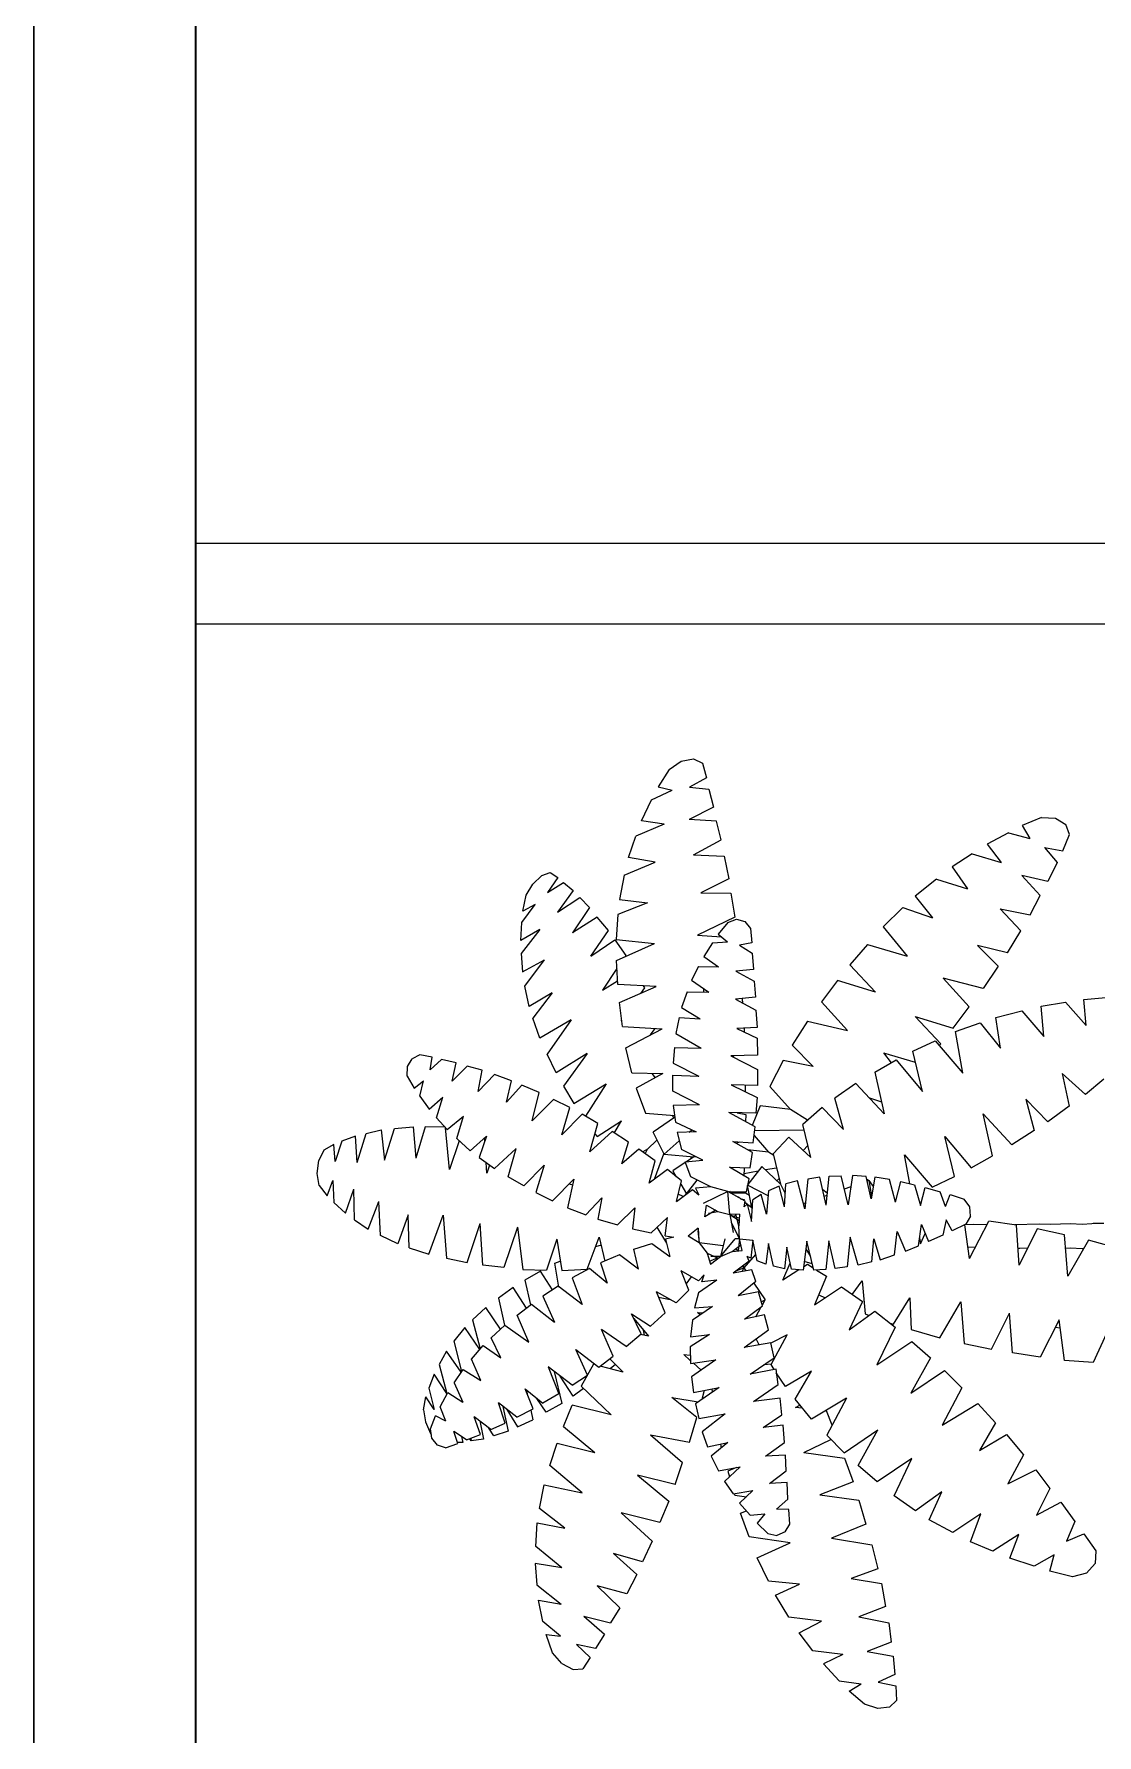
# Model space of a CAD drawing. Header units: inches. Extents: x -0.3 to 32.3, y -27.3 to 12.1.
# Drawn here: x 21.053 to 22.371, y -20.098 to -17.99 of the extents above; entities that cross this region are included whole.
import ezdxf

# ---------------------------------------------------------------- set-up
doc = ezdxf.new("R2010")
doc.units = ezdxf.units.IN
doc.header["$MEASUREMENT"] = 0
doc.layers.add('FUR', color=13, linetype='Continuous')

# ---------------------------------------------------------------- blocks, each defined once
blk = doc.blocks.new('02PTRX27')
at = {"color": 3, "linetype": 'ByBlock'}
for p, q in [((-0.4604, 0.4898), (-0.4477, 0.4923)), ((-0.4477, 0.4923), (-0.4384, 0.4879)), ((-0.4727, 0.4815), (-0.484, 0.4633)), ((-0.4727, 0.4815), (-0.4604, 0.4898)), ((-0.4384, 0.4879), (-0.4342, 0.4727)), ((-0.491, 0.4499), (-0.4695, 0.4599)), ((-0.484, 0.4633), (-0.4695, 0.4599)), ((-0.4342, 0.4727), (-0.4516, 0.4632)), ((-0.4516, 0.4632), (-0.4316, 0.461)), ((-0.4316, 0.461), (-0.4268, 0.4423)), ((-0.5012, 0.4284), (-0.491, 0.4499)), ((-0.4268, 0.4423), (-0.4521, 0.4297)), ((-0.4778, 0.4249), (-0.5071, 0.4124)), ((-0.4778, 0.4249), (-0.5012, 0.4284)), ((-0.4237, 0.4281), (-0.4521, 0.4297)), ((-0.4188, 0.4086), (-0.4237, 0.4281)), ((-0.088, 0.4318), (-0.1081, 0.4234)), ((-0.1081, 0.4234), (-0.1001, 0.4102)), ((-0.088, 0.4318), (-0.0737, 0.431)), ((-0.0737, 0.431), (-0.063, 0.4245)), ((-0.0592, 0.4141), (-0.063, 0.4245)), ((-0.5146, 0.3906), (-0.5071, 0.4124)), ((-0.4474, 0.3933), (-0.4188, 0.4086)), ((-0.1222, 0.4161), (-0.1442, 0.4042)), ((-0.1442, 0.4042), (-0.1299, 0.3852)), ((-0.1222, 0.4161), (-0.1001, 0.4102)), ((-0.0662, 0.3975), (-0.0592, 0.4141)), ((-0.4873, 0.3858), (-0.5146, 0.3906)), ((-0.4474, 0.3933), (-0.4158, 0.3917)), ((-0.4158, 0.3917), (-0.4111, 0.3684)), ((-0.1596, 0.3944), (-0.1805, 0.3808)), ((-0.1596, 0.3944), (-0.1299, 0.3852)), ((-0.0849, 0.4009), (-0.0662, 0.3975)), ((-0.0849, 0.4009), (-0.072, 0.3854)), ((-0.6136, 0.3629), (-0.6042, 0.3718)), ((-0.6042, 0.3718), (-0.5956, 0.3751)), ((-0.5876, 0.3697), (-0.5982, 0.3544)), ((-0.5956, 0.3751), (-0.5876, 0.3697)), ((-0.519, 0.3723), (-0.524, 0.3471)), ((-0.519, 0.3723), (-0.4873, 0.3858)), ((-0.1805, 0.3808), (-0.1644, 0.3582)), ((-0.0893, 0.3511), (-0.1083, 0.3719)), ((-0.0814, 0.3656), (-0.1083, 0.3719)), ((-0.072, 0.3854), (-0.0814, 0.3656)), ((-0.6237, 0.3351), (-0.6204, 0.3514)), ((-0.6204, 0.3514), (-0.6136, 0.3629)), ((-0.5982, 0.3544), (-0.5819, 0.3647)), ((-0.572, 0.3563), (-0.5879, 0.334)), ((-0.5819, 0.3647), (-0.572, 0.3563)), ((-0.4111, 0.3684), (-0.44, 0.3541)), ((-0.44, 0.3541), (-0.4089, 0.3535)), ((-0.4089, 0.3535), (-0.405, 0.3289)), ((-0.1966, 0.3682), (-0.2186, 0.3505)), ((-0.1966, 0.3682), (-0.1644, 0.3582)), ((-0.6248, 0.3235), (-0.6112, 0.342)), ((-0.6112, 0.342), (-0.6237, 0.3351)), ((-0.5879, 0.334), (-0.565, 0.3491)), ((-0.5549, 0.3389), (-0.5724, 0.3125)), ((-0.565, 0.3491), (-0.5549, 0.3389)), ((-0.495, 0.3438), (-0.5256, 0.3316)), ((-0.524, 0.3471), (-0.495, 0.3438)), ((-0.2313, 0.3387), (-0.2516, 0.3188)), ((-0.2313, 0.3387), (-0.2007, 0.3282)), ((-0.2186, 0.3505), (-0.2007, 0.3282)), ((-0.1309, 0.3376), (-0.1096, 0.3147)), ((-0.1309, 0.3376), (-0.0997, 0.3311)), ((-0.0997, 0.3311), (-0.0893, 0.3511)), ((-0.6259, 0.3046), (-0.6248, 0.3235)), ((-0.5469, 0.329), (-0.5724, 0.3125)), ((-0.5355, 0.3151), (-0.5469, 0.329)), ((-0.5256, 0.3316), (-0.5274, 0.3059)), ((-0.405, 0.3289), (-0.4435, 0.3101)), ((-0.4122, 0.3234), (-0.4219, 0.3114)), ((-0.4122, 0.3234), (-0.4032, 0.3267)), ((-0.4032, 0.3267), (-0.3944, 0.3244)), ((-0.3944, 0.3244), (-0.3887, 0.3172)), ((-0.3887, 0.3172), (-0.3874, 0.3023)), ((-0.2516, 0.3188), (-0.2269, 0.2887)), ((-0.6064, 0.3162), (-0.6259, 0.3046)), ((-0.6064, 0.3162), (-0.6255, 0.2912)), ((-0.5537, 0.2887), (-0.5355, 0.3151)), ((-0.5537, 0.2887), (-0.5289, 0.3054)), ((-0.5289, 0.3054), (-0.5176, 0.2891)), ((-0.5274, 0.3059), (-0.4879, 0.3018)), ((-0.5271, 0.2841), (-0.4879, 0.3018)), ((-0.4435, 0.3101), (-0.4186, 0.3084)), ((-0.4279, 0.3024), (-0.4369, 0.2883)), ((-0.4279, 0.3024), (-0.4125, 0.3032)), ((-0.4219, 0.3114), (-0.4125, 0.3032)), ((-0.3874, 0.3023), (-0.4001, 0.3)), ((-0.4001, 0.3), (-0.3871, 0.2915)), ((-0.2679, 0.3007), (-0.2859, 0.2797)), ((-0.2679, 0.3007), (-0.2269, 0.2887)), ((-0.1543, 0.2997), (-0.1327, 0.2782)), ((-0.1233, 0.292), (-0.1543, 0.2997)), ((-0.1233, 0.292), (-0.1096, 0.3147)), ((-0.6255, 0.2912), (-0.6242, 0.2725)), ((-0.6242, 0.2725), (-0.6013, 0.2849)), ((-0.6216, 0.2576), (-0.6013, 0.2849)), ((-0.5256, 0.2593), (-0.5271, 0.2841)), ((-0.5176, 0.2891), (-0.5183, 0.288)), ((-0.4369, 0.2883), (-0.4217, 0.2777)), ((-0.3871, 0.2915), (-0.3856, 0.2747)), ((-0.5267, 0.2758), (-0.5417, 0.2535)), ((-0.4424, 0.2778), (-0.4496, 0.2638)), ((-0.4496, 0.2638), (-0.4316, 0.2513)), ((-0.4424, 0.2778), (-0.4217, 0.2777)), ((-0.3856, 0.2747), (-0.4039, 0.2729)), ((-0.4039, 0.2729), (-0.3849, 0.2626)), ((-0.2859, 0.2797), (-0.2597, 0.2514)), ((-0.1627, 0.2361), (-0.1895, 0.2657)), ((-0.1483, 0.2552), (-0.1895, 0.2657)), ((-0.1327, 0.2782), (-0.1483, 0.2552)), ((-0.6174, 0.2367), (-0.6216, 0.2576)), ((-0.5934, 0.2506), (-0.6174, 0.2367)), ((-0.5934, 0.2506), (-0.6134, 0.2244)), ((-0.5417, 0.2535), (-0.526, 0.2632)), ((-0.486, 0.2572), (-0.5256, 0.2593)), ((-0.524, 0.2406), (-0.486, 0.2572)), ((-0.502, 0.2501), (-0.4979, 0.2558)), ((-0.4979, 0.2558), (-0.4992, 0.2578)), ((-0.4541, 0.2517), (-0.4598, 0.2354)), ((-0.4541, 0.2517), (-0.4316, 0.2513)), ((-0.4367, 0.2513), (-0.4369, 0.2549)), ((-0.3836, 0.2462), (-0.4041, 0.244)), ((-0.3849, 0.2626), (-0.3836, 0.2462)), ((-0.2989, 0.2634), (-0.3154, 0.2414)), ((-0.2597, 0.2514), (-0.2989, 0.2634)), ((-0.0445, 0.2439), (-0.018, 0.2463)), ((-0.521, 0.216), (-0.524, 0.2406)), ((-0.4598, 0.2354), (-0.4408, 0.224)), ((-0.4041, 0.244), (-0.383, 0.2329)), ((-0.3966, 0.2398), (-0.3968, 0.2447)), ((-0.383, 0.2329), (-0.3819, 0.2148)), ((-0.3154, 0.2414), (-0.2886, 0.2117)), ((-0.1792, 0.2141), (-0.1627, 0.2361)), ((-0.1354, 0.2253), (-0.1085, 0.2321)), ((-0.1085, 0.2321), (-0.0858, 0.2056)), ((-0.0883, 0.237), (-0.0634, 0.2409)), ((-0.0858, 0.2056), (-0.0883, 0.237)), ((-0.042, 0.2169), (-0.0634, 0.2409)), ((-0.042, 0.2169), (-0.0445, 0.2439)), ((-0.6064, 0.204), (-0.6134, 0.2244)), ((-0.5738, 0.2227), (-0.6064, 0.204)), ((-0.5738, 0.2227), (-0.5987, 0.1873)), ((-0.522, 0.2224), (-0.5221, 0.222)), ((-0.5221, 0.222), (-0.522, 0.2221)), ((-0.5221, 0.222), (-0.5218, 0.2209)), ((-0.522, 0.2221), (-0.522, 0.2224)), ((-0.521, 0.216), (-0.48, 0.2134)), ((-0.5174, 0.194), (-0.48, 0.2134)), ((-0.4921, 0.2072), (-0.4873, 0.2138)), ((-0.4624, 0.2252), (-0.4659, 0.2086)), ((-0.4624, 0.2252), (-0.4408, 0.224)), ((-0.3819, 0.2148), (-0.4028, 0.2139)), ((-0.4028, 0.2139), (-0.3819, 0.2038)), ((-0.3949, 0.21), (-0.3949, 0.2142)), ((-0.3299, 0.2214), (-0.3455, 0.1965)), ((-0.3299, 0.2214), (-0.2886, 0.2117)), ((-0.2185, 0.2262), (-0.1922, 0.1979)), ((-0.2185, 0.2262), (-0.1792, 0.2141)), ((-0.177, 0.2106), (-0.1514, 0.2198)), ((-0.1514, 0.2198), (-0.1305, 0.1934)), ((-0.1305, 0.1934), (-0.1354, 0.2253)), ((-0.5111, 0.1682), (-0.5174, 0.194)), ((-0.4673, 0.1941), (-0.4686, 0.178)), ((-0.4673, 0.1941), (-0.4395, 0.1935)), ((-0.4659, 0.2086), (-0.4395, 0.1935)), ((-0.3819, 0.2038), (-0.3814, 0.1862)), ((-0.324, 0.1745), (-0.3455, 0.1965)), ((-0.221, 0.1904), (-0.1979, 0.2012)), ((-0.1979, 0.2012), (-0.1693, 0.1678)), ((-0.1922, 0.1979), (-0.1937, 0.1962)), ((-0.1693, 0.1678), (-0.177, 0.2106)), ((-0.743, 0.1745), (-0.7382, 0.1827)), ((-0.7303, 0.1867), (-0.7382, 0.1827)), ((-0.7175, 0.1844), (-0.7303, 0.1867)), ((-0.7195, 0.1713), (-0.7175, 0.1844)), ((-0.708, 0.1819), (-0.7195, 0.1713)), ((-0.6926, 0.1784), (-0.708, 0.1819)), ((-0.6968, 0.1594), (-0.6926, 0.1784)), ((-0.5894, 0.1682), (-0.5987, 0.1873)), ((-0.5575, 0.1882), (-0.5894, 0.1682)), ((-0.5575, 0.1882), (-0.5819, 0.1543)), ((-0.4686, 0.178), (-0.442, 0.1648)), ((-0.3814, 0.1862), (-0.4089, 0.1855)), ((-0.4089, 0.1855), (-0.3816, 0.1714)), ((-0.4054, 0.1855), (-0.4074, 0.1846)), ((-0.355, 0.1808), (-0.3687, 0.1541)), ((-0.324, 0.1745), (-0.355, 0.1808)), ((-0.2604, 0.1689), (-0.2381, 0.1814)), ((-0.2513, 0.1888), (-0.2432, 0.1785)), ((-0.2513, 0.1888), (-0.2185, 0.1791)), ((-0.2381, 0.1814), (-0.2111, 0.1489)), ((-0.2111, 0.1489), (-0.221, 0.1904)), ((-0.7433, 0.1647), (-0.743, 0.1745)), ((-0.7433, 0.1647), (-0.7362, 0.1524)), ((-0.7362, 0.1524), (-0.7263, 0.1597)), ((-0.7303, 0.1439), (-0.7263, 0.1597)), ((-0.6814, 0.1751), (-0.6968, 0.1594)), ((-0.6658, 0.1707), (-0.6814, 0.1751)), ((-0.67, 0.1488), (-0.6658, 0.1707)), ((-0.6532, 0.1662), (-0.67, 0.1488)), ((-0.6356, 0.1599), (-0.6532, 0.1662)), ((-0.6407, 0.1379), (-0.6356, 0.1599)), ((-0.5111, 0.1682), (-0.4792, 0.1673)), ((-0.4792, 0.1673), (-0.5066, 0.1521)), ((-0.4869, 0.163), (-0.4904, 0.1675)), ((-0.469, 0.1492), (-0.469, 0.1657)), ((-0.469, 0.1657), (-0.442, 0.1648)), ((-0.4426, 0.1648), (-0.4424, 0.1648)), ((-0.3816, 0.1714), (-0.3816, 0.1549)), ((-0.2604, 0.1689), (-0.2505, 0.1257)), ((-0.0427, 0.1456), (-0.0667, 0.1675)), ((-0.0667, 0.1675), (-0.0594, 0.1338)), ((-0.0236, 0.1614), (-0.0427, 0.1456)), ((-0.7303, 0.1439), (-0.7206, 0.1306)), ((-0.7206, 0.1306), (-0.7065, 0.143)), ((-0.7129, 0.1216), (-0.7065, 0.143)), ((-0.6248, 0.1554), (-0.6407, 0.1379)), ((-0.607, 0.1478), (-0.6248, 0.1554)), ((-0.6141, 0.1185), (-0.607, 0.1478)), ((-0.5819, 0.1543), (-0.5713, 0.1365)), ((-0.5713, 0.1365), (-0.5379, 0.1568)), ((-0.5379, 0.1568), (-0.5592, 0.1234)), ((-0.5066, 0.1521), (-0.497, 0.1263)), ((-0.4415, 0.1351), (-0.469, 0.1492)), ((-0.4085, 0.1558), (-0.3819, 0.1426)), ((-0.3816, 0.1549), (-0.4085, 0.1558)), ((-0.3938, 0.1484), (-0.3938, 0.1553)), ((-0.3819, 0.1426), (-0.383, 0.1265)), ((-0.3475, 0.1301), (-0.3687, 0.1541)), ((-0.2799, 0.1572), (-0.3015, 0.142)), ((-0.2927, 0.1094), (-0.3015, 0.142)), ((-0.2505, 0.1257), (-0.2799, 0.1572)), ((-0.2659, 0.1421), (-0.2535, 0.1381)), ((-0.0816, 0.1175), (-0.1043, 0.141)), ((-0.1043, 0.141), (-0.0958, 0.1085)), ((-0.7019, 0.1094), (-0.6851, 0.1233)), ((-0.692, 0.1001), (-0.6851, 0.1233)), ((-0.5921, 0.1405), (-0.6141, 0.1185)), ((-0.5753, 0.1322), (-0.5921, 0.1405)), ((-0.5835, 0.104), (-0.5753, 0.1322)), ((-0.5626, 0.1255), (-0.5835, 0.104)), ((-0.5463, 0.1159), (-0.5626, 0.1255)), ((-0.497, 0.1263), (-0.4672, 0.124)), ((-0.4679, 0.1212), (-0.4692, 0.1243)), ((-0.4415, 0.1351), (-0.4684, 0.1345)), ((-0.4684, 0.1345), (-0.4662, 0.1172)), ((-0.3839, 0.1122), (-0.4111, 0.1271)), ((-0.383, 0.1265), (-0.4111, 0.1271)), ((-0.4026, 0.1268), (-0.3935, 0.125)), ((-0.3935, 0.125), (-0.3938, 0.1175)), ((-0.3786, 0.1339), (-0.3871, 0.1137)), ((-0.3475, 0.1301), (-0.3786, 0.1339)), ((-0.3299, 0.1191), (-0.3475, 0.1301)), ((-0.3147, 0.1323), (-0.3346, 0.1148)), ((-0.3147, 0.1323), (-0.2927, 0.1094)), ((-0.1186, 0.0937), (-0.1483, 0.1256)), ((-0.1386, 0.0825), (-0.1483, 0.1256)), ((-0.0594, 0.1338), (-0.0816, 0.1175)), ((-0.7948, 0.0755), (-0.7857, 0.1054)), ((-0.7857, 0.1054), (-0.7701, 0.1091)), ((-0.7701, 0.1091), (-0.7668, 0.0778)), ((-0.7668, 0.0778), (-0.7565, 0.1106)), ((-0.7565, 0.1106), (-0.7371, 0.1124)), ((-0.7371, 0.1124), (-0.7344, 0.0801)), ((-0.7246, 0.1123), (-0.7344, 0.0801)), ((-0.7043, 0.1118), (-0.7246, 0.1123)), ((-0.7129, 0.1216), (-0.7019, 0.1094)), ((-0.6997, 0.0683), (-0.7036, 0.1111)), ((-0.5546, 0.0865), (-0.5463, 0.1159)), ((-0.5315, 0.1074), (-0.5546, 0.0865)), ((-0.5472, 0.1024), (-0.522, 0.1186)), ((-0.5146, 0.0964), (-0.5315, 0.1074)), ((-0.5295, 0.1059), (-0.522, 0.1186)), ((-0.467, 0.1218), (-0.4893, 0.1069)), ((-0.4778, 0.0841), (-0.4893, 0.1069)), ((-0.4662, 0.1172), (-0.4448, 0.1072)), ((-0.4448, 0.1072), (-0.4644, 0.1064)), ((-0.4644, 0.1064), (-0.46, 0.0889)), ((-0.4519, 0.1068), (-0.4494, 0.1091)), ((-0.3858, 0.0958), (-0.3839, 0.1122)), ((-0.3845, 0.1085), (-0.3334, 0.1091)), ((-0.3264, 0.0808), (-0.3346, 0.1148)), ((-0.0958, 0.1085), (-0.1186, 0.0937)), ((-0.8295, 0.0882), (-0.8346, 0.0776)), ((-0.819, 0.0942), (-0.8295, 0.0882)), ((-0.8176, 0.0764), (-0.819, 0.0942)), ((-0.8108, 0.0975), (-0.8176, 0.0764)), ((-0.7967, 0.1028), (-0.8108, 0.0975)), ((-0.7948, 0.0755), (-0.7967, 0.1028)), ((-0.6895, 0.0977), (-0.6997, 0.0683)), ((-0.6781, 0.0875), (-0.692, 0.1001)), ((-0.6614, 0.1026), (-0.6781, 0.0875)), ((-0.6614, 0.1026), (-0.6688, 0.0805)), ((-0.6631, 0.0976), (-0.6633, 0.1009)), ((-0.6532, 0.0693), (-0.6308, 0.09)), ((-0.6391, 0.0606), (-0.6308, 0.09)), ((-0.5494, 0.1051), (-0.5472, 0.1024)), ((-0.5216, 0.0742), (-0.5146, 0.0964)), ((-0.504, 0.0894), (-0.5216, 0.0742)), ((-0.4871, 0.0772), (-0.504, 0.0894)), ((-0.495, 0.0892), (-0.5, 0.0864)), ((-0.4974, 0.0845), (-0.495, 0.0892)), ((-0.495, 0.0892), (-0.4853, 0.0986)), ((-0.4624, 0.0977), (-0.4778, 0.0841)), ((-0.4378, 0.078), (-0.46, 0.0889)), ((-0.3865, 0.0858), (-0.407, 0.0971)), ((-0.407, 0.0971), (-0.3858, 0.0958)), ((-0.4004, 0.0966), (-0.4036, 0.0951)), ((-0.3702, 0.086), (-0.3918, 0.0886)), ((-0.385, 0.1035), (-0.3702, 0.086)), ((-0.3651, 0.0844), (-0.3489, 0.1018)), ((-0.3489, 0.1018), (-0.3264, 0.0808)), ((-0.3295, 0.0929), (-0.3341, 0.0878)), ((-0.1879, 0.1024), (-0.1607, 0.0699)), ((-0.178, 0.061), (-0.1879, 0.1024)), ((-0.8363, 0.064), (-0.8346, 0.0776)), ((-0.6688, 0.0805), (-0.6532, 0.0693)), ((-0.6611, 0.0645), (-0.6618, 0.0754)), ((-0.6583, 0.0728), (-0.6611, 0.0645)), ((-0.6019, 0.0727), (-0.6227, 0.0512)), ((-0.6019, 0.0727), (-0.6103, 0.0445)), ((-0.4932, 0.0541), (-0.4871, 0.0772)), ((-0.4877, 0.0583), (-0.4781, 0.0844)), ((-0.4778, 0.0841), (-0.4472, 0.0812)), ((-0.4562, 0.0753), (-0.4688, 0.0667)), ((-0.4563, 0.0761), (-0.4378, 0.078)), ((-0.4503, 0.0605), (-0.4563, 0.0761)), ((-0.4472, 0.0812), (-0.4547, 0.0762)), ((-0.4505, 0.0815), (-0.4496, 0.0795)), ((-0.4472, 0.0812), (-0.4453, 0.0815)), ((-0.4103, 0.0706), (-0.3889, 0.07)), ((-0.3902, 0.0585), (-0.4103, 0.0706)), ((-0.3768, 0.0715), (-0.3913, 0.0529)), ((-0.3889, 0.07), (-0.3865, 0.0858)), ((-0.3577, 0.053), (-0.3768, 0.0715)), ((-0.3647, 0.0826), (-0.3702, 0.086)), ((-0.3651, 0.0844), (-0.3577, 0.053)), ((-0.2295, 0.0834), (-0.201, 0.05)), ((-0.224, 0.0535), (-0.2295, 0.0834)), ((-0.1607, 0.0699), (-0.1386, 0.0825)), ((-0.8342, 0.0517), (-0.8363, 0.064)), ((-0.826, 0.0409), (-0.8201, 0.0569)), ((-0.8201, 0.0569), (-0.8192, 0.0341)), ((-0.6227, 0.0512), (-0.6391, 0.0606)), ((-0.5713, 0.0582), (-0.5932, 0.036)), ((-0.5713, 0.0582), (-0.5777, 0.0288)), ((-0.576, 0.0534), (-0.5725, 0.0523)), ((-0.4745, 0.0683), (-0.4932, 0.0541)), ((-0.4598, 0.0564), (-0.4745, 0.0683)), ((-0.4688, 0.0667), (-0.4653, 0.0608)), ((-0.4655, 0.061), (-0.4655, 0.061)), ((-0.465, 0.0352), (-0.4598, 0.0564)), ((-0.4607, 0.053), (-0.4547, 0.0431)), ((-0.4547, 0.0431), (-0.4439, 0.0572)), ((-0.4298, 0.0503), (-0.4503, 0.0605)), ((-0.3951, 0.0613), (-0.3948, 0.0701)), ((-0.3951, 0.064), (-0.3807, 0.0667)), ((-0.3927, 0.0452), (-0.3902, 0.0585)), ((-0.3733, 0.0681), (-0.3618, 0.0701)), ((-0.3592, 0.0591), (-0.3614, 0.0564)), ((-0.3577, 0.053), (-0.353, 0.0433)), ((-0.3537, 0.0297), (-0.3522, 0.0533)), ((-0.3401, 0.0567), (-0.3522, 0.0533)), ((-0.3326, 0.0276), (-0.3401, 0.0567)), ((-0.3295, 0.0584), (-0.3326, 0.0276)), ((-0.3171, 0.0602), (-0.3295, 0.0584)), ((-0.3105, 0.0315), (-0.3171, 0.0602)), ((-0.3105, 0.0315), (-0.3075, 0.0612)), ((-0.3075, 0.0612), (-0.2951, 0.0617)), ((-0.2879, 0.0319), (-0.2951, 0.0617)), ((-0.2833, 0.0619), (-0.2879, 0.0319)), ((-0.2692, 0.061), (-0.2833, 0.0619)), ((-0.2641, 0.038), (-0.2692, 0.061)), ((-0.2689, 0.0586), (-0.2665, 0.0568)), ((-0.2665, 0.0568), (-0.2683, 0.0562)), ((-0.2665, 0.0568), (-0.2619, 0.0508)), ((-0.2665, 0.0568), (-0.2637, 0.0406)), ((-0.2602, 0.0604), (-0.2641, 0.038)), ((-0.245, 0.0579), (-0.2602, 0.0604)), ((-0.2388, 0.0345), (-0.245, 0.0579)), ((-0.2388, 0.0345), (-0.2335, 0.056)), ((-0.2335, 0.056), (-0.2194, 0.0524)), ((-0.201, 0.05), (-0.178, 0.061)), ((-0.8342, 0.0517), (-0.826, 0.0409)), ((-0.8071, 0.0231), (-0.7985, 0.048)), ((-0.7976, 0.0161), (-0.7985, 0.048)), ((-0.7837, 0.0066), (-0.7725, 0.0352)), ((-0.771, 0.0002), (-0.7725, 0.0352)), ((-0.6103, 0.0445), (-0.5932, 0.036)), ((-0.5586, 0.0215), (-0.5423, 0.0389)), ((-0.5423, 0.0389), (-0.5465, 0.017)), ((-0.465, 0.0352), (-0.4486, 0.0477)), ((-0.4582, 0.0403), (-0.4633, 0.0426)), ((-0.4554, 0.0425), (-0.4551, 0.0436)), ((-0.4547, 0.0431), (-0.4547, 0.043)), ((-0.4486, 0.0477), (-0.442, 0.042)), ((-0.4298, 0.0503), (-0.4455, 0.049)), ((-0.4455, 0.049), (-0.442, 0.042)), ((-0.412, 0.0456), (-0.4375, 0.0332)), ((-0.412, 0.0456), (-0.4298, 0.0503)), ((-0.412, 0.0456), (-0.3927, 0.0452)), ((-0.3942, 0.0354), (-0.412, 0.0456)), ((-0.41, 0.0217), (-0.412, 0.0456)), ((-0.4098, 0.0455), (-0.4109, 0.0448)), ((-0.4096, 0.0441), (-0.3938, 0.0442)), ((-0.401, 0.0401), (-0.4014, 0.0395)), ((-0.3979, 0.0374), (-0.401, 0.0401)), ((-0.3995, 0.0384), (-0.3953, 0.0371)), ((-0.3953, 0.0371), (-0.3955, 0.036)), ((-0.3953, 0.0297), (-0.3942, 0.0354)), ((-0.3938, 0.0442), (-0.3946, 0.0452)), ((-0.3938, 0.0442), (-0.3898, 0.0417)), ((-0.3874, 0.0291), (-0.3916, 0.0516)), ((-0.3915, 0.0522), (-0.3706, 0.0413)), ((-0.3876, 0.0147), (-0.3861, 0.0368)), ((-0.3775, 0.0425), (-0.3861, 0.0368)), ((-0.372, 0.022), (-0.3775, 0.0425)), ((-0.37, 0.0462), (-0.372, 0.022)), ((-0.3592, 0.0511), (-0.37, 0.0462)), ((-0.3537, 0.0297), (-0.3592, 0.0511)), ((-0.3094, 0.0439), (-0.3141, 0.0474)), ((-0.3127, 0.0407), (-0.3095, 0.0419)), ((-0.2852, 0.0503), (-0.2919, 0.048)), ((-0.2194, 0.0524), (-0.2131, 0.031)), ((-0.2131, 0.031), (-0.2084, 0.0498)), ((-0.2084, 0.0498), (-0.1928, 0.0453)), ((-0.1873, 0.0301), (-0.1928, 0.0453)), ((-0.1873, 0.0301), (-0.1825, 0.0424)), ((-0.1825, 0.0424), (-0.1681, 0.0375)), ((-0.1622, 0.0297), (-0.1681, 0.0375)), ((-0.8192, 0.0341), (-0.8071, 0.0231)), ((-0.7421, 0.0213), (-0.7531, -0.0084)), ((-0.7411, -0.0126), (-0.7421, 0.0213)), ((-0.721, -0.0193), (-0.706, 0.021)), ((-0.706, 0.021), (-0.7028, -0.0235)), ((-0.5777, 0.0288), (-0.5586, 0.0215)), ((-0.526, 0.0111), (-0.5082, 0.0286)), ((-0.5082, 0.0286), (-0.5106, 0.0068)), ((-0.4912, 0.0029), (-0.4745, 0.0187)), ((-0.4767, -0.0001), (-0.4745, 0.0187)), ((-0.4358, 0.0193), (-0.434, 0.0313)), ((-0.4246, 0.0261), (-0.4358, 0.0193)), ((-0.434, 0.0313), (-0.4224, 0.025)), ((-0.4321, 0.0232), (-0.4224, 0.025)), ((-0.4321, 0.0232), (-0.4314, 0.022)), ((-0.4224, 0.025), (-0.41, 0.0217)), ((-0.3999, 0.0221), (-0.41, 0.0217)), ((-0.41, 0.0217), (-0.4004, 0.0156)), ((-0.41, 0.0217), (-0.4065, 0.0031)), ((-0.4085, 0.0208), (-0.4089, 0.0217)), ((-0.4054, 0.0198), (-0.4085, 0.0206)), ((-0.4037, 0.0217), (-0.4059, 0.0191)), ((-0.4008, 0.01), (-0.4037, 0.0217)), ((-0.4032, 0.0191), (-0.4003, 0.0182)), ((-0.3999, 0.0221), (-0.4008, 0.01)), ((-0.392, 0.0326), (-0.3953, 0.0297)), ((-0.3944, 0.0346), (-0.3874, 0.0291)), ((-0.392, 0.0326), (-0.3876, 0.0147)), ((-0.3894, 0.0305), (-0.388, 0.0312)), ((-0.3874, 0.0291), (-0.3869, 0.0276)), ((-0.3535, 0.0326), (-0.3546, 0.0331)), ((-0.3321, 0.0335), (-0.3341, 0.0327)), ((-0.1615, 0.0202), (-0.1664, 0.0117)), ((-0.1615, 0.0202), (-0.1622, 0.0297)), ((-0.7976, 0.0161), (-0.7837, 0.0066)), ((-0.7531, -0.0084), (-0.771, 0.0002)), ((-0.6814, -0.0279), (-0.6678, 0.0123)), ((-0.6653, -0.0304), (-0.6678, 0.0123)), ((-0.6292, 0.0086), (-0.6436, -0.033)), ((-0.6292, 0.0086), (-0.6237, -0.0351)), ((-0.5465, 0.017), (-0.526, 0.0111)), ((-0.5106, 0.0068), (-0.4912, 0.0029)), ((-0.4853, 0.0086), (-0.4754, -0.0079)), ((-0.4426, 0.0078), (-0.4529, -0.0006)), ((-0.4435, 0.0071), (-0.4426, 0.0062)), ((-0.4426, 0.0049), (-0.443, 0.0049)), ((-0.443, 0.0049), (-0.4417, -0.0076)), ((-0.4426, 0.0078), (-0.4422, -0.005)), ((-0.4085, 0.0136), (-0.3999, -0.0035)), ((-0.3999, -0.0035), (-0.4008, 0.01)), ((-0.2399, -0.0199), (-0.237, 0.0043)), ((-0.237, 0.0043), (-0.2287, -0.0162)), ((-0.2152, -0.0105), (-0.2119, 0.0116)), ((-0.213, -0.0086), (-0.2082, 0.002)), ((-0.2119, 0.0116), (-0.2047, -0.0062)), ((-0.1899, 0.0005), (-0.2047, -0.0062)), ((-0.1864, 0.0164), (-0.1899, 0.0005)), ((-0.1802, 0.0049), (-0.1864, 0.0164)), ((-0.1664, 0.0117), (-0.1802, 0.0049)), ((-0.1624, -0.0236), (-0.1673, 0.0112)), ((-0.1624, -0.0236), (-0.1426, 0.015)), ((-0.114, 0.0108), (-0.1426, 0.015)), ((-0.1112, -0.0305), (-0.114, 0.0108)), ((-0.0926, 0.0068), (-0.1112, -0.0305)), ((-0.0643, 0.0009), (-0.0926, 0.0068)), ((-0.0608, -0.042), (-0.0643, 0.0009)), ((-0.7411, -0.0126), (-0.721, -0.0193)), ((-0.5888, -0.0037), (-0.5993, -0.0357)), ((-0.5888, -0.0037), (-0.5835, -0.036)), ((-0.5573, -0.0346), (-0.5449, -0.0018)), ((-0.543, -0.0099), (-0.5487, -0.0117)), ((-0.5449, -0.0018), (-0.539, -0.0263)), ((-0.5091, -0.0141), (-0.4906, -0.0081)), ((-0.5042, -0.0348), (-0.5091, -0.0141)), ((-0.4906, -0.0081), (-0.4719, -0.0215)), ((-0.4767, -0.0001), (-0.4677, -0.0015)), ((-0.4677, -0.0015), (-0.4763, -0.0037)), ((-0.4763, -0.0037), (-0.4719, -0.0215)), ((-0.4417, -0.0076), (-0.4529, -0.0006)), ((-0.4422, -0.005), (-0.442, -0.0051)), ((-0.4417, -0.0076), (-0.4334, -0.018)), ((-0.4169, -0.0105), (-0.4417, -0.0076)), ((-0.4153, -0.0033), (-0.4195, -0.0217)), ((-0.4195, -0.0217), (-0.4045, -0.0034)), ((-0.4195, -0.0217), (-0.4076, -0.0166)), ((-0.4076, -0.0166), (-0.3986, -0.0094)), ((-0.4076, -0.0166), (-0.3973, -0.0154)), ((-0.4069, -0.016), (-0.4065, -0.0165)), ((-0.3999, -0.0035), (-0.4045, -0.0034)), ((-0.4015, -0.0159), (-0.4041, -0.0138)), ((-0.4014, -0.0159), (-0.4015, -0.0159)), ((-0.3999, -0.0035), (-0.4014, -0.0159)), ((-0.3999, -0.0035), (-0.3863, -0.0046)), ((-0.3973, -0.0154), (-0.3999, -0.0035)), ((-0.3863, -0.0046), (-0.3883, -0.0235)), ((-0.3819, -0.0261), (-0.3863, -0.0046)), ((-0.37, -0.0082), (-0.3728, -0.0297)), ((-0.3695, -0.0115), (-0.3706, -0.0122)), ((-0.3649, -0.0316), (-0.37, -0.0082)), ((-0.351, -0.0119), (-0.3537, -0.0342)), ((-0.35, -0.0167), (-0.3515, -0.0159)), ((-0.3464, -0.0348), (-0.351, -0.0119)), ((-0.3304, -0.0057), (-0.3341, -0.0358)), ((-0.3315, -0.0137), (-0.3268, -0.0217)), ((-0.3233, -0.0356), (-0.3304, -0.0057)), ((-0.3079, -0.0053), (-0.3108, -0.0351)), ((-0.3013, -0.0341), (-0.3079, -0.0053)), ((-0.2857, -0.0015), (-0.2888, -0.0323)), ((-0.2773, -0.0304), (-0.2857, -0.0015)), ((-0.2635, -0.0271), (-0.2613, -0.0034)), ((-0.2613, -0.0034), (-0.2546, -0.0249)), ((-0.2287, -0.0162), (-0.2152, -0.0105)), ((-0.2141, -0.0024), (-0.213, -0.0086)), ((-0.0396, -0.0046), (-0.0608, -0.042)), ((-0.011, -0.0127), (-0.0396, -0.0046)), ((-0.7028, -0.0235), (-0.6814, -0.0279)), ((-0.6436, -0.033), (-0.6653, -0.0304)), ((-0.6237, -0.0351), (-0.5993, -0.0357)), ((-0.5907, -0.0286), (-0.5852, -0.0263)), ((-0.5865, -0.0533), (-0.5907, -0.0286)), ((-0.5835, -0.036), (-0.5573, -0.0346)), ((-0.5549, -0.034), (-0.5729, -0.0435)), ((-0.5366, -0.049), (-0.5549, -0.034)), ((-0.524, -0.02), (-0.5436, -0.0281)), ((-0.5436, -0.0281), (-0.5366, -0.049)), ((-0.5042, -0.0348), (-0.524, -0.02)), ((-0.4334, -0.018), (-0.4301, -0.0294)), ((-0.4334, -0.018), (-0.4219, -0.0235)), ((-0.4332, -0.0191), (-0.4327, -0.0183)), ((-0.431, -0.0263), (-0.4226, -0.0231)), ((-0.4301, -0.0294), (-0.4195, -0.0217)), ((-0.4292, -0.0216), (-0.4287, -0.0203)), ((-0.4195, -0.0217), (-0.4292, -0.0216)), ((-0.39, -0.0265), (-0.4065, -0.0389)), ((-0.4028, -0.036), (-0.3957, -0.0332)), ((-0.3957, -0.0332), (-0.3977, -0.0373)), ((-0.3968, -0.0316), (-0.3957, -0.0332)), ((-0.3834, -0.0195), (-0.3957, -0.0332)), ((-0.3957, -0.0332), (-0.3957, -0.0308)), ((-0.3957, -0.0332), (-0.3935, -0.0365)), ((-0.39, -0.0265), (-0.392, -0.0215)), ((-0.3883, -0.0235), (-0.392, -0.0215)), ((-0.3728, -0.0297), (-0.3819, -0.0261)), ((-0.3537, -0.0342), (-0.3649, -0.0316)), ((-0.3554, -0.0462), (-0.3477, -0.0286)), ((-0.3341, -0.0358), (-0.3464, -0.0348)), ((-0.3337, -0.0321), (-0.3299, -0.0296)), ((-0.3249, -0.0292), (-0.3332, -0.0269)), ((-0.3299, -0.0296), (-0.3238, -0.0334)), ((-0.324, -0.0332), (-0.324, -0.0334)), ((-0.3108, -0.0351), (-0.3233, -0.0356)), ((-0.2888, -0.0323), (-0.3013, -0.0341)), ((-0.2635, -0.0271), (-0.2773, -0.0304)), ((-0.2546, -0.0249), (-0.2399, -0.0199)), ((-0.6057, -0.0368), (-0.6218, -0.0461)), ((-0.6218, -0.0461), (-0.616, -0.0717)), ((-0.5931, -0.0561), (-0.6057, -0.0368)), ((-0.5874, -0.0524), (-0.6031, -0.0627)), ((-0.5626, -0.0712), (-0.5874, -0.0524)), ((-0.5729, -0.0435), (-0.5626, -0.0712)), ((-0.4525, -0.0564), (-0.4602, -0.0364)), ((-0.4424, -0.0468), (-0.4602, -0.0364)), ((-0.4551, -0.0501), (-0.4497, -0.0426)), ((-0.4365, -0.0407), (-0.4424, -0.0468)), ((-0.4234, -0.0462), (-0.4424, -0.0591)), ((-0.4391, -0.0477), (-0.4365, -0.0407)), ((-0.4234, -0.0462), (-0.4391, -0.0477)), ((-0.3874, -0.0354), (-0.4065, -0.0389)), ((-0.4052, -0.0379), (-0.4052, -0.0384)), ((-0.3832, -0.0475), (-0.4015, -0.0621)), ((-0.3832, -0.0475), (-0.3874, -0.0354)), ((-0.3852, -0.0491), (-0.3735, -0.0662)), ((-0.3389, -0.0354), (-0.3554, -0.0462)), ((-0.3546, -0.0442), (-0.3533, -0.0448)), ((-0.3103, -0.0418), (-0.3226, -0.0717)), ((-0.3205, -0.0356), (-0.3103, -0.0418)), ((-0.2837, -0.0607), (-0.2734, -0.0469)), ((-0.2734, -0.0469), (-0.2703, -0.0808)), ((-0.6337, -0.0536), (-0.6491, -0.0645)), ((-0.6491, -0.0645), (-0.6429, -0.0927)), ((-0.62, -0.0749), (-0.6337, -0.0536)), ((-0.6031, -0.0627), (-0.5912, -0.0893)), ((-0.4769, -0.0798), (-0.4858, -0.058)), ((-0.4655, -0.0695), (-0.4858, -0.058)), ((-0.4716, -0.0662), (-0.4836, -0.0638)), ((-0.4655, -0.0695), (-0.4525, -0.0564)), ((-0.4424, -0.0591), (-0.4464, -0.0747)), ((-0.3805, -0.058), (-0.4015, -0.0621)), ((-0.3761, -0.0726), (-0.3805, -0.058)), ((-0.3775, -0.0683), (-0.3735, -0.0662)), ((-0.3764, -0.0716), (-0.3735, -0.0662)), ((-0.3226, -0.0717), (-0.2945, -0.053)), ((-0.3183, -0.0611), (-0.3182, -0.0611)), ((-0.3182, -0.0611), (-0.3114, -0.0643)), ((-0.2945, -0.053), (-0.2731, -0.0681)), ((-0.2731, -0.0681), (-0.2868, -0.0975)), ((-0.241, -0.0916), (-0.2241, -0.0643)), ((-0.2241, -0.0643), (-0.2227, -0.097)), ((-0.1932, -0.1056), (-0.1714, -0.0684)), ((-0.1714, -0.0684), (-0.1679, -0.1113)), ((-0.662, -0.0743), (-0.6757, -0.0871)), ((-0.6757, -0.0871), (-0.6678, -0.117)), ((-0.6468, -0.0965), (-0.662, -0.0743)), ((-0.6297, -0.0822), (-0.6147, -0.0709)), ((-0.6176, -0.11), (-0.6297, -0.0822)), ((-0.6147, -0.0709), (-0.5912, -0.0893)), ((-0.5016, -0.1015), (-0.5115, -0.0808)), ((-0.5115, -0.0808), (-0.4919, -0.0936)), ((-0.5093, -0.0856), (-0.4939, -0.1039)), ((-0.4919, -0.0936), (-0.4769, -0.0798)), ((-0.4485, -0.0874), (-0.4507, -0.1046)), ((-0.4279, -0.0733), (-0.4485, -0.0874)), ((-0.4464, -0.0747), (-0.4279, -0.0733)), ((-0.4406, -0.082), (-0.4433, -0.0793)), ((-0.4433, -0.0793), (-0.4375, -0.0799)), ((-0.3949, -0.0865), (-0.3761, -0.0726)), ((-0.3741, -0.0819), (-0.3949, -0.0865)), ((-0.383, -0.0839), (-0.3775, -0.0737)), ((-0.3702, -0.0973), (-0.3741, -0.0819)), ((-0.2868, -0.0975), (-0.2602, -0.0782)), ((-0.2703, -0.0808), (-0.2661, -0.0825)), ((-0.2602, -0.0782), (-0.2392, -0.0946)), ((-0.1397, -0.1174), (-0.121, -0.08)), ((-0.1182, -0.1212), (-0.121, -0.08)), ((-0.0698, -0.0869), (-0.0896, -0.1255)), ((-0.0643, -0.129), (-0.0698, -0.0869)), ((-0.6836, -0.0949), (-0.695, -0.1091)), ((-0.6684, -0.1175), (-0.6836, -0.0949)), ((-0.6565, -0.1056), (-0.6425, -0.0925)), ((-0.6425, -0.0925), (-0.6176, -0.11)), ((-0.5306, -0.1246), (-0.5425, -0.0969)), ((-0.517, -0.1144), (-0.5425, -0.0969)), ((-0.517, -0.1144), (-0.5016, -0.1015)), ((-0.4939, -0.1039), (-0.5022, -0.102)), ((-0.5016, -0.1015), (-0.5018, -0.1018)), ((-0.5018, -0.1018), (-0.5014, -0.1023)), ((-0.4981, -0.103), (-0.4992, -0.0977)), ((-0.431, -0.1021), (-0.451, -0.115)), ((-0.4507, -0.1046), (-0.431, -0.1021)), ((-0.3951, -0.1157), (-0.3702, -0.0973)), ((-0.3508, -0.1026), (-0.3675, -0.1111)), ((-0.3673, -0.1332), (-0.3508, -0.1026)), ((-0.2392, -0.0946), (-0.2582, -0.1334)), ((-0.2448, -0.0903), (-0.241, -0.0916)), ((-0.2227, -0.097), (-0.1932, -0.1056)), ((-0.0687, -0.0958), (-0.074, -0.0949)), ((-0.0211, -0.1012), (-0.0346, -0.1312)), ((-0.7025, -0.1194), (-0.7102, -0.1331)), ((-0.6874, -0.141), (-0.7025, -0.1194)), ((-0.695, -0.1091), (-0.6871, -0.1405)), ((-0.677, -0.1278), (-0.6649, -0.1136)), ((-0.6649, -0.1136), (-0.6464, -0.1263)), ((-0.6464, -0.1263), (-0.6565, -0.1056)), ((-0.5691, -0.1175), (-0.5454, -0.1359)), ((-0.5571, -0.144), (-0.5691, -0.1175)), ((-0.4576, -0.1228), (-0.451, -0.1234)), ((-0.451, -0.1289), (-0.4576, -0.1228)), ((-0.451, -0.115), (-0.4508, -0.132)), ((-0.3675, -0.1107), (-0.3951, -0.1157)), ((-0.3796, -0.1129), (-0.3827, -0.1065)), ((-0.3643, -0.1261), (-0.3675, -0.1107)), ((-0.2582, -0.1334), (-0.2221, -0.1095)), ((-0.2221, -0.1095), (-0.2027, -0.1262)), ((-0.1679, -0.1113), (-0.1397, -0.1174)), ((-0.0896, -0.1255), (-0.1182, -0.1212)), ((-0.7102, -0.1331), (-0.7023, -0.1631)), ((-0.6948, -0.152), (-0.6856, -0.1384)), ((-0.6856, -0.1384), (-0.6671, -0.1497)), ((-0.6671, -0.1497), (-0.677, -0.1278)), ((-0.5975, -0.1356), (-0.5866, -0.1635)), ((-0.5729, -0.1544), (-0.5975, -0.1356)), ((-0.5914, -0.1404), (-0.5837, -0.1734)), ((-0.5507, -0.1328), (-0.5636, -0.1554)), ((-0.5454, -0.1359), (-0.5306, -0.1246)), ((-0.5201, -0.1412), (-0.5439, -0.1348)), ((-0.534, -0.1272), (-0.5201, -0.1412)), ((-0.5282, -0.1332), (-0.5335, -0.1376)), ((-0.4508, -0.132), (-0.4243, -0.1283)), ((-0.4243, -0.1283), (-0.4496, -0.146)), ((-0.4479, -0.1316), (-0.4397, -0.139)), ((-0.4256, -0.1285), (-0.425, -0.1288)), ((-0.3889, -0.143), (-0.3643, -0.1261)), ((-0.3623, -0.1379), (-0.3889, -0.143)), ((-0.3748, -0.1332), (-0.3669, -0.1323)), ((-0.3642, -0.1383), (-0.3673, -0.1332)), ((-0.3601, -0.1537), (-0.3623, -0.1379)), ((-0.3257, -0.1401), (-0.3526, -0.1559)), ((-0.3425, -0.169), (-0.3257, -0.1401)), ((-0.2027, -0.1262), (-0.2229, -0.1629)), ((-0.2229, -0.1629), (-0.1884, -0.1393)), ((-0.1884, -0.1393), (-0.1703, -0.1574)), ((-0.0346, -0.1312), (-0.0643, -0.129)), ((-0.7153, -0.1431), (-0.721, -0.1576)), ((-0.721, -0.1576), (-0.7153, -0.1795)), ((-0.7023, -0.1631), (-0.7153, -0.1431)), ((-0.6948, -0.152), (-0.6858, -0.1722)), ((-0.5718, -0.1657), (-0.5852, -0.1451)), ((-0.5729, -0.1544), (-0.5571, -0.144)), ((-0.561, -0.158), (-0.5718, -0.1657)), ((-0.5636, -0.1554), (-0.5326, -0.185)), ((-0.4496, -0.146), (-0.4475, -0.1619)), ((-0.4475, -0.1619), (-0.421, -0.1568)), ((-0.421, -0.1568), (-0.4455, -0.1737)), ((-0.3854, -0.1715), (-0.3601, -0.1537)), ((-0.3526, -0.1559), (-0.362, -0.1417)), ((-0.3273, -0.1411), (-0.3268, -0.1421)), ((-0.1703, -0.1574), (-0.1908, -0.1959)), ((-0.7265, -0.18), (-0.7239, -0.1667)), ((-0.7153, -0.1795), (-0.7239, -0.1667)), ((-0.7093, -0.1768), (-0.7014, -0.1621)), ((-0.7023, -0.1638), (-0.7023, -0.1631)), ((-0.7014, -0.1621), (-0.6858, -0.1722)), ((-0.6299, -0.1875), (-0.649, -0.1729)), ((-0.642, -0.1939), (-0.649, -0.1729)), ((-0.6132, -0.1791), (-0.6213, -0.1582)), ((-0.6213, -0.1582), (-0.6031, -0.1731)), ((-0.6187, -0.1652), (-0.6198, -0.1596)), ((-0.5997, -0.1825), (-0.6092, -0.1682)), ((-0.5866, -0.1635), (-0.6031, -0.1731)), ((-0.5837, -0.1734), (-0.5997, -0.1825)), ((-0.5819, -0.1973), (-0.5727, -0.1752)), ((-0.5326, -0.185), (-0.5727, -0.1752)), ((-0.4699, -0.1673), (-0.4426, -0.1717)), ((-0.4442, -0.188), (-0.4699, -0.1673)), ((-0.4455, -0.1737), (-0.4422, -0.189)), ((-0.4386, -0.1689), (-0.4362, -0.1597)), ((-0.4278, -0.1615), (-0.4281, -0.1582)), ((-0.3581, -0.168), (-0.3854, -0.1715)), ((-0.3563, -0.1852), (-0.3581, -0.168)), ((-0.3257, -0.1897), (-0.3425, -0.169)), ((-0.3422, -0.1774), (-0.3378, -0.1751)), ((-0.2894, -0.1679), (-0.3257, -0.1897)), ((-0.2894, -0.1679), (-0.3099, -0.2062)), ((-0.1908, -0.1959), (-0.1539, -0.1735)), ((-0.1539, -0.1735), (-0.1356, -0.1934)), ((-0.7265, -0.18), (-0.7245, -0.1924)), ((-0.7245, -0.1924), (-0.7193, -0.2044)), ((-0.7193, -0.1995), (-0.714, -0.1861)), ((-0.7032, -0.1918), (-0.714, -0.1861)), ((-0.7032, -0.1918), (-0.7093, -0.1768)), ((-0.6568, -0.2004), (-0.6741, -0.1871)), ((-0.6675, -0.2053), (-0.6741, -0.1871)), ((-0.6684, -0.1915), (-0.6645, -0.2101)), ((-0.6444, -0.1765), (-0.6389, -0.202)), ((-0.6405, -0.1796), (-0.6293, -0.1977)), ((-0.6299, -0.1875), (-0.6132, -0.1791)), ((-0.6293, -0.1977), (-0.6134, -0.1904)), ((-0.6156, -0.1803), (-0.6134, -0.1904)), ((-0.4518, -0.2134), (-0.4442, -0.188)), ((-0.4422, -0.189), (-0.4147, -0.1841)), ((-0.4147, -0.1841), (-0.4387, -0.2027)), ((-0.3757, -0.1982), (-0.3563, -0.1852)), ((-0.3352, -0.1783), (-0.3422, -0.1774)), ((-0.311, -0.1809), (-0.3103, -0.1809)), ((-0.3044, -0.1957), (-0.3103, -0.1809)), ((-0.7179, -0.2092), (-0.7193, -0.1995)), ((-0.7193, -0.2044), (-0.7186, -0.2056)), ((-0.712, -0.2165), (-0.7179, -0.2092)), ((-0.6821, -0.2111), (-0.695, -0.2022)), ((-0.6911, -0.2149), (-0.695, -0.2022)), ((-0.6873, -0.2076), (-0.6858, -0.2136)), ((-0.6821, -0.2111), (-0.6675, -0.2053)), ((-0.6772, -0.2121), (-0.6786, -0.2098)), ((-0.6777, -0.2094), (-0.6772, -0.2121)), ((-0.6645, -0.2101), (-0.6772, -0.2121)), ((-0.6539, -0.2069), (-0.659, -0.1988)), ((-0.6568, -0.2004), (-0.642, -0.1939)), ((-0.6389, -0.202), (-0.6539, -0.2069)), ((-0.5819, -0.1973), (-0.5496, -0.2242)), ((-0.4921, -0.2059), (-0.4518, -0.2134)), ((-0.4921, -0.2059), (-0.4589, -0.2342)), ((-0.4387, -0.2027), (-0.4332, -0.2182)), ((-0.355, -0.1959), (-0.3757, -0.1982)), ((-0.3537, -0.2137), (-0.355, -0.1959)), ((-0.3337, -0.224), (-0.3057, -0.2105)), ((-0.3099, -0.2062), (-0.2918, -0.2243)), ((-0.2918, -0.2243), (-0.2573, -0.2007)), ((-0.2775, -0.2375), (-0.2573, -0.2007)), ((-0.1356, -0.1934), (-0.1523, -0.222)), ((-0.1523, -0.222), (-0.1243, -0.2056)), ((-0.1243, -0.2056), (-0.1068, -0.2265)), ((-0.7038, -0.2193), (-0.712, -0.2165)), ((-0.7038, -0.2193), (-0.6911, -0.2149)), ((-0.6858, -0.2136), (-0.6917, -0.2137)), ((-0.5958, -0.2373), (-0.5883, -0.2143)), ((-0.5883, -0.2143), (-0.5496, -0.2242)), ((-0.4332, -0.2182), (-0.412, -0.2137)), ((-0.412, -0.2137), (-0.4294, -0.2279)), ((-0.4294, -0.2279), (-0.4217, -0.2429)), ((-0.4186, -0.2191), (-0.4193, -0.2153)), ((-0.3731, -0.2277), (-0.3537, -0.2137)), ((-0.3524, -0.2268), (-0.3731, -0.2277)), ((-0.3517, -0.243), (-0.3524, -0.2268)), ((-0.3337, -0.224), (-0.2916, -0.2298)), ((-0.1068, -0.2265), (-0.1228, -0.2565)), ((-0.5626, -0.2656), (-0.5958, -0.2373)), ((-0.4666, -0.2572), (-0.4589, -0.2342)), ((-0.4217, -0.2429), (-0.3995, -0.239)), ((-0.3995, -0.239), (-0.4155, -0.2539)), ((-0.403, -0.2396), (-0.4122, -0.2434)), ((-0.4122, -0.2434), (-0.4105, -0.2492)), ((-0.3691, -0.2562), (-0.3517, -0.243)), ((-0.2916, -0.2298), (-0.2826, -0.2544)), ((-0.258, -0.2543), (-0.2775, -0.2375)), ((-0.2219, -0.2302), (-0.258, -0.2543)), ((-0.2403, -0.2687), (-0.2219, -0.2302)), ((-0.1228, -0.2565), (-0.0938, -0.2418)), ((-0.0938, -0.2418), (-0.0794, -0.2612)), ((-0.6066, -0.2817), (-0.6019, -0.2576)), ((-0.6019, -0.2576), (-0.5626, -0.2656)), ((-0.5053, -0.2473), (-0.473, -0.2742)), ((-0.4666, -0.2572), (-0.5053, -0.2473)), ((-0.4155, -0.2539), (-0.4067, -0.2667)), ((-0.4067, -0.2667), (-0.3861, -0.2634)), ((-0.3999, -0.2762), (-0.3861, -0.2634)), ((-0.3508, -0.2551), (-0.3691, -0.2562)), ((-0.35, -0.2721), (-0.3508, -0.2551)), ((-0.2826, -0.2544), (-0.3172, -0.2679)), ((-0.0794, -0.2612), (-0.0933, -0.2886)), ((-0.473, -0.2742), (-0.4822, -0.2963)), ((-0.4056, -0.2666), (-0.405, -0.2681)), ((-0.405, -0.2681), (-0.3929, -0.2697)), ((-0.3891, -0.2888), (-0.3999, -0.2762)), ((-0.3618, -0.2824), (-0.35, -0.2721)), ((-0.3172, -0.2679), (-0.2766, -0.2731)), ((-0.2766, -0.2731), (-0.2694, -0.2979)), ((-0.2181, -0.2842), (-0.2403, -0.2687)), ((-0.191, -0.2648), (-0.2181, -0.2842)), ((-0.204, -0.2935), (-0.191, -0.2648)), ((-0.0933, -0.2886), (-0.0682, -0.2753)), ((-0.0682, -0.2753), (-0.0537, -0.2954)), ((-0.6105, -0.3211), (-0.609, -0.2967)), ((-0.609, -0.2967), (-0.5804, -0.3023)), ((-0.5804, -0.3023), (-0.6066, -0.2817)), ((-0.4822, -0.2963), (-0.5223, -0.2865)), ((-0.5223, -0.2865), (-0.4901, -0.3156)), ((-0.399, -0.2868), (-0.3929, -0.2844)), ((-0.3902, -0.3113), (-0.399, -0.2868)), ((-0.3891, -0.2888), (-0.3737, -0.2875)), ((-0.3737, -0.2875), (-0.3819, -0.297)), ((-0.3819, -0.297), (-0.3708, -0.3076)), ((-0.3491, -0.2828), (-0.3618, -0.2824)), ((-0.3614, -0.282), (-0.361, -0.2825)), ((-0.353, -0.3059), (-0.3482, -0.298)), ((-0.3482, -0.298), (-0.3491, -0.2828)), ((-0.2694, -0.2979), (-0.305, -0.3124)), ((-0.1796, -0.3067), (-0.204, -0.2935)), ((-0.1508, -0.2875), (-0.1796, -0.3067)), ((-0.1615, -0.3162), (-0.1508, -0.2875)), ((-0.0537, -0.2954), (-0.0623, -0.3157)), ((-0.4901, -0.3156), (-0.5001, -0.3371)), ((-0.3478, -0.3172), (-0.3902, -0.3113)), ((-0.3708, -0.3076), (-0.3614, -0.3096)), ((-0.353, -0.3059), (-0.3614, -0.3096)), ((-0.305, -0.3124), (-0.2632, -0.3194)), ((-0.1382, -0.326), (-0.1615, -0.3162)), ((-0.1114, -0.3086), (-0.1382, -0.326)), ((-0.1208, -0.3332), (-0.1114, -0.3086)), ((-0.0623, -0.3157), (-0.0442, -0.3079)), ((-0.0442, -0.3079), (-0.0319, -0.3257)), ((-0.5835, -0.343), (-0.6105, -0.3211)), ((-0.5001, -0.3371), (-0.5302, -0.3283)), ((-0.5302, -0.3283), (-0.506, -0.3502)), ((-0.3818, -0.3327), (-0.3478, -0.3172)), ((-0.3702, -0.3569), (-0.3818, -0.3327)), ((-0.2632, -0.3194), (-0.2571, -0.3443)), ((-0.0955, -0.3415), (-0.1208, -0.3332)), ((-0.0751, -0.3298), (-0.0955, -0.3415)), ((-0.0794, -0.3466), (-0.0751, -0.3298)), ((-0.0319, -0.3257), (-0.0326, -0.3387)), ((-0.5835, -0.343), (-0.611, -0.3388)), ((-0.611, -0.3388), (-0.6092, -0.3607)), ((-0.506, -0.3502), (-0.5165, -0.37)), ((-0.2571, -0.3443), (-0.2848, -0.354)), ((-0.0559, -0.3524), (-0.0794, -0.3466)), ((-0.0416, -0.3485), (-0.0559, -0.3524)), ((-0.0326, -0.3387), (-0.0416, -0.3485)), ((-0.6092, -0.3607), (-0.5843, -0.3807)), ((-0.5165, -0.37), (-0.5472, -0.3619)), ((-0.5472, -0.3619), (-0.5236, -0.3843)), ((-0.3381, -0.3599), (-0.3702, -0.3569)), ((-0.3629, -0.3714), (-0.3381, -0.3599)), ((-0.2848, -0.354), (-0.2533, -0.3592)), ((-0.2533, -0.3592), (-0.2491, -0.383)), ((-0.6075, -0.3766), (-0.5843, -0.3807)), ((-0.603, -0.3985), (-0.6075, -0.3766)), ((-0.5236, -0.3843), (-0.5331, -0.4001)), ((-0.3489, -0.3942), (-0.3629, -0.3714)), ((-0.2491, -0.383), (-0.2767, -0.3937)), ((-0.585, -0.4138), (-0.603, -0.3985)), ((-0.5608, -0.3929), (-0.5331, -0.4001)), ((-0.5608, -0.3929), (-0.5395, -0.4117)), ((-0.3154, -0.3981), (-0.3489, -0.3942)), ((-0.3385, -0.4104), (-0.3154, -0.3981)), ((-0.2767, -0.3937), (-0.2458, -0.4)), ((-0.2458, -0.4), (-0.2432, -0.4199)), ((-0.5931, -0.431), (-0.5997, -0.4121)), ((-0.5997, -0.4121), (-0.585, -0.4138)), ((-0.5395, -0.4117), (-0.5489, -0.4265)), ((-0.3242, -0.429), (-0.3385, -0.4104)), ((-0.2432, -0.4199), (-0.2683, -0.4297)), ((-0.5835, -0.442), (-0.5931, -0.431)), ((-0.5489, -0.4265), (-0.5685, -0.4224)), ((-0.5685, -0.4224), (-0.5542, -0.4358)), ((-0.5542, -0.4358), (-0.5619, -0.4473)), ((-0.2932, -0.4325), (-0.3242, -0.429)), ((-0.2932, -0.4325), (-0.3134, -0.4424)), ((-0.2683, -0.4297), (-0.2412, -0.4343)), ((-0.2412, -0.4343), (-0.2395, -0.4534)), ((-0.5835, -0.442), (-0.572, -0.448)), ((-0.572, -0.448), (-0.5619, -0.4473)), ((-0.3134, -0.4424), (-0.2971, -0.4598)), ((-0.2395, -0.4534), (-0.2569, -0.4611)), ((-0.2971, -0.4598), (-0.2744, -0.4631)), ((-0.2866, -0.4704), (-0.2744, -0.4631)), ((-0.2709, -0.484), (-0.2866, -0.4704)), ((-0.2569, -0.4611), (-0.2384, -0.465)), ((-0.2384, -0.465), (-0.2377, -0.4803)), ((-0.2573, -0.4884), (-0.2709, -0.484)), ((-0.245, -0.487), (-0.2573, -0.4884)), ((-0.2377, -0.4803), (-0.245, -0.487))]:
    blk.add_line(p, q, dxfattribs=at)
at = {"color": 7, "linetype": 'ByBlock'}
for p, q in [((-0.2113, 0.0101), (-0.2122, 0.0101)), ((-0.1582, 0.0116), (-0.1673, 0.0111)), ((-0.1446, 0.0111), (-0.1582, 0.0116)), ((-0.0904, 0.0119), (-0.1157, 0.011)), ((-0.0581, 0.012), (-0.0788, 0.0114)), ((-0.046, 0.0116), (-0.0581, 0.012)), ((-0.0361, 0.0122), (-0.046, 0.0116)), ((-0.0346, 0.0123), (-0.0361, 0.0122)), ((-0.0238, 0.0123), (-0.0346, 0.0123)), ((-0.2119, -0.006), (-0.2135, -0.0059)), ((-0.1637, -0.012), (-0.164, -0.012)), ((-0.1567, -0.0123), (-0.1637, -0.012)), ((-0.1125, -0.013), (-0.1103, -0.013)), ((-0.1103, -0.013), (-0.1024, -0.0127)), ((-0.0632, -0.013), (-0.0581, -0.0127)), ((-0.0581, -0.0127), (-0.046, -0.0133)), ((-0.046, -0.0133), (-0.0445, -0.0133))]:
    blk.add_line(p, q, dxfattribs=at)
at = {"linetype": 'ByBlock'}
blk.add_line((-0.0788, 0.0114), (-0.0904, 0.0119), dxfattribs=at)

msp = doc.modelspace()

# ---------------------------------------------------------------- linework, layer by layer
at = {"lineweight": 30}
for p, q in [((21.053, -10.6578), (21.053, -20.6578)), ((21.253, -10.6578), (21.253, -20.4578)), ((21.2535, -10.6578), (21.2537, -20.4578))]:
    msp.add_line(p, q, dxfattribs=at)
at = {"lineweight": 9}
for p, q in [((21.253, -18.6214), (30.803, -18.6214)), ((21.253, -18.7214), (30.803, -18.7214))]:
    msp.add_line(p, q, dxfattribs=at)

# ---------------------------------------------------------------- block references
at = {"layer": 'FUR', "xscale": 1.199999999999818, "yscale": 1.199999999999818, "zscale": 1.199999999999818}
msp.add_blockref('02PTRX27', (22.4075, -19.4794), dxfattribs=at)

doc.saveas('drawing.dxf')
